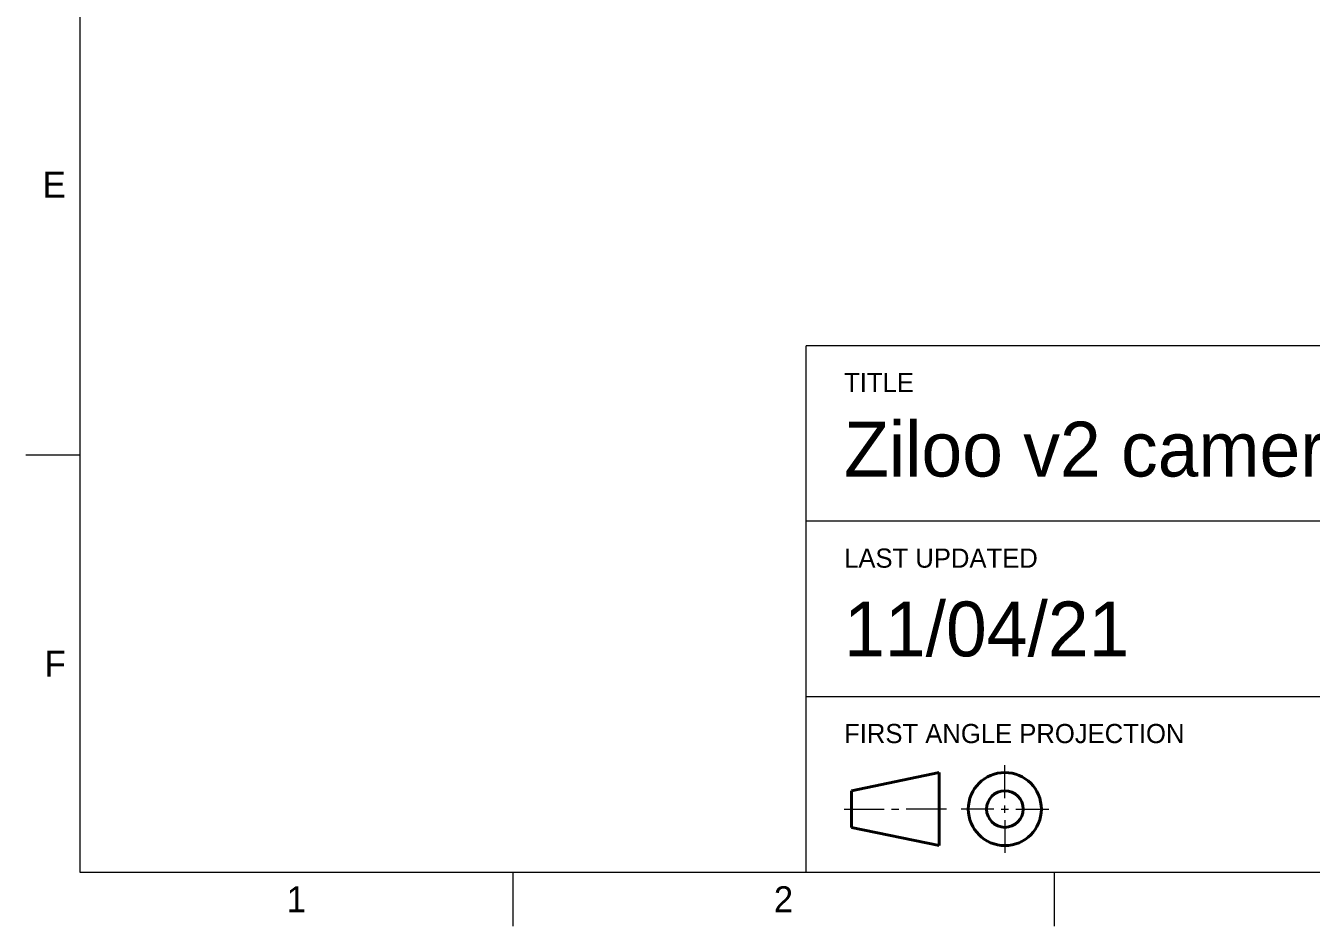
# Model space of a CAD drawing. Header units: millimetres. Extents: x 15 to 205, y 5 to 292.
# Drawn here: x 15 to 133.8, y 5 to 88.2 of the extents above; entities that cross this region are included whole.
import ezdxf

# ---------------------------------------------------------------- set-up
doc = ezdxf.new("R2010")
doc.units = ezdxf.units.MM
doc.layers.add('Border', color=7, linetype='Continuous')
doc.styles.add('Shapr0', font='txt', dxfattribs={"height": 2.3925})
doc.styles.add('Shapr1', font='txt', dxfattribs={"height": 2.3925})

msp = doc.modelspace()

# ---------------------------------------------------------------- linework, layer by layer
at = {"layer": 'Border', "linetype": 'Continuous', "lineweight": 15}
for p, q in [((20, 287), (20, 10)), ((200, 58.6), (87.1, 58.6)), ((87.1, 10), (87.1, 58.6)), ((20, 48.5), (15, 48.5)), ((200, 42.4), (87.1, 42.4)), ((200, 26.2), (87.1, 26.2)), ((105.45, 16.837), (105.45, 19.875)), ((90.6, 15.825), (94.313, 15.825)), ((94.988, 15.825), (95.663, 15.825)), ((100.05, 15.825), (96.338, 15.825)), ((104.438, 15.825), (101.4, 15.825)), ((105.113, 15.825), (105.788, 15.825)), ((105.45, 15.487), (105.45, 16.162)), ((106.463, 15.825), (109.5, 15.825)), ((105.45, 14.812), (105.45, 11.775)), ((20, 10), (200, 10)), ((60, 10), (60, 5)), ((110, 10), (110, 5)), ((110, 10), (110, 5))]:
    msp.add_line(p, q, dxfattribs=at)
at = {"layer": 'Border', "linetype": 'Continuous', "lineweight": 40}
for p, q in [((91.275, 17.512), (99.375, 19.2)), ((99.375, 19.2), (99.375, 12.45)), ((91.275, 17.512), (91.275, 14.137)), ((91.275, 14.137), (99.375, 12.45))]:
    msp.add_line(p, q, dxfattribs=at)
for radius in [3.375, 1.688]:
    msp.add_circle((105.45, 15.825), radius, dxfattribs=at)

# ---------------------------------------------------------------- texts
at = {"layer": 'Border', "linetype": 'Continuous', "lineweight": 15, "char_height": 2.393, "width": 2.3925, "style": 'Shapr0'}
for s, insert, attachment_point in [('E', (18.696, 73.5), 6), ('F', (18.696, 29.25), 6), ('1', (40, 8.696), 2), ('2', (85, 8.696), 2)]:
    msp.add_mtext(s, dxfattribs=dict(at, insert=insert, attachment_point=attachment_point))
at = {"layer": 'Border', "linetype": 'Continuous', "lineweight": 15, "attachment_point": 7, "style": 'Shapr1'}
for s, insert, char_height in [('TITLE', (90.6, 54.33), 1.7705), ('Ziloo v2 camera modules', (90.6, 46.466), 5.06253), ('LAST UPDATED', (90.6, 38.092), 1.77045), ('11/04/21', (90.6, 29.856), 5.0625), ('FIRST ANGLE PROJECTION', (90.6, 21.892), 1.77045)]:
    msp.add_mtext(s, dxfattribs=dict(at, insert=insert, char_height=char_height))

doc.saveas('drawing.dxf')
